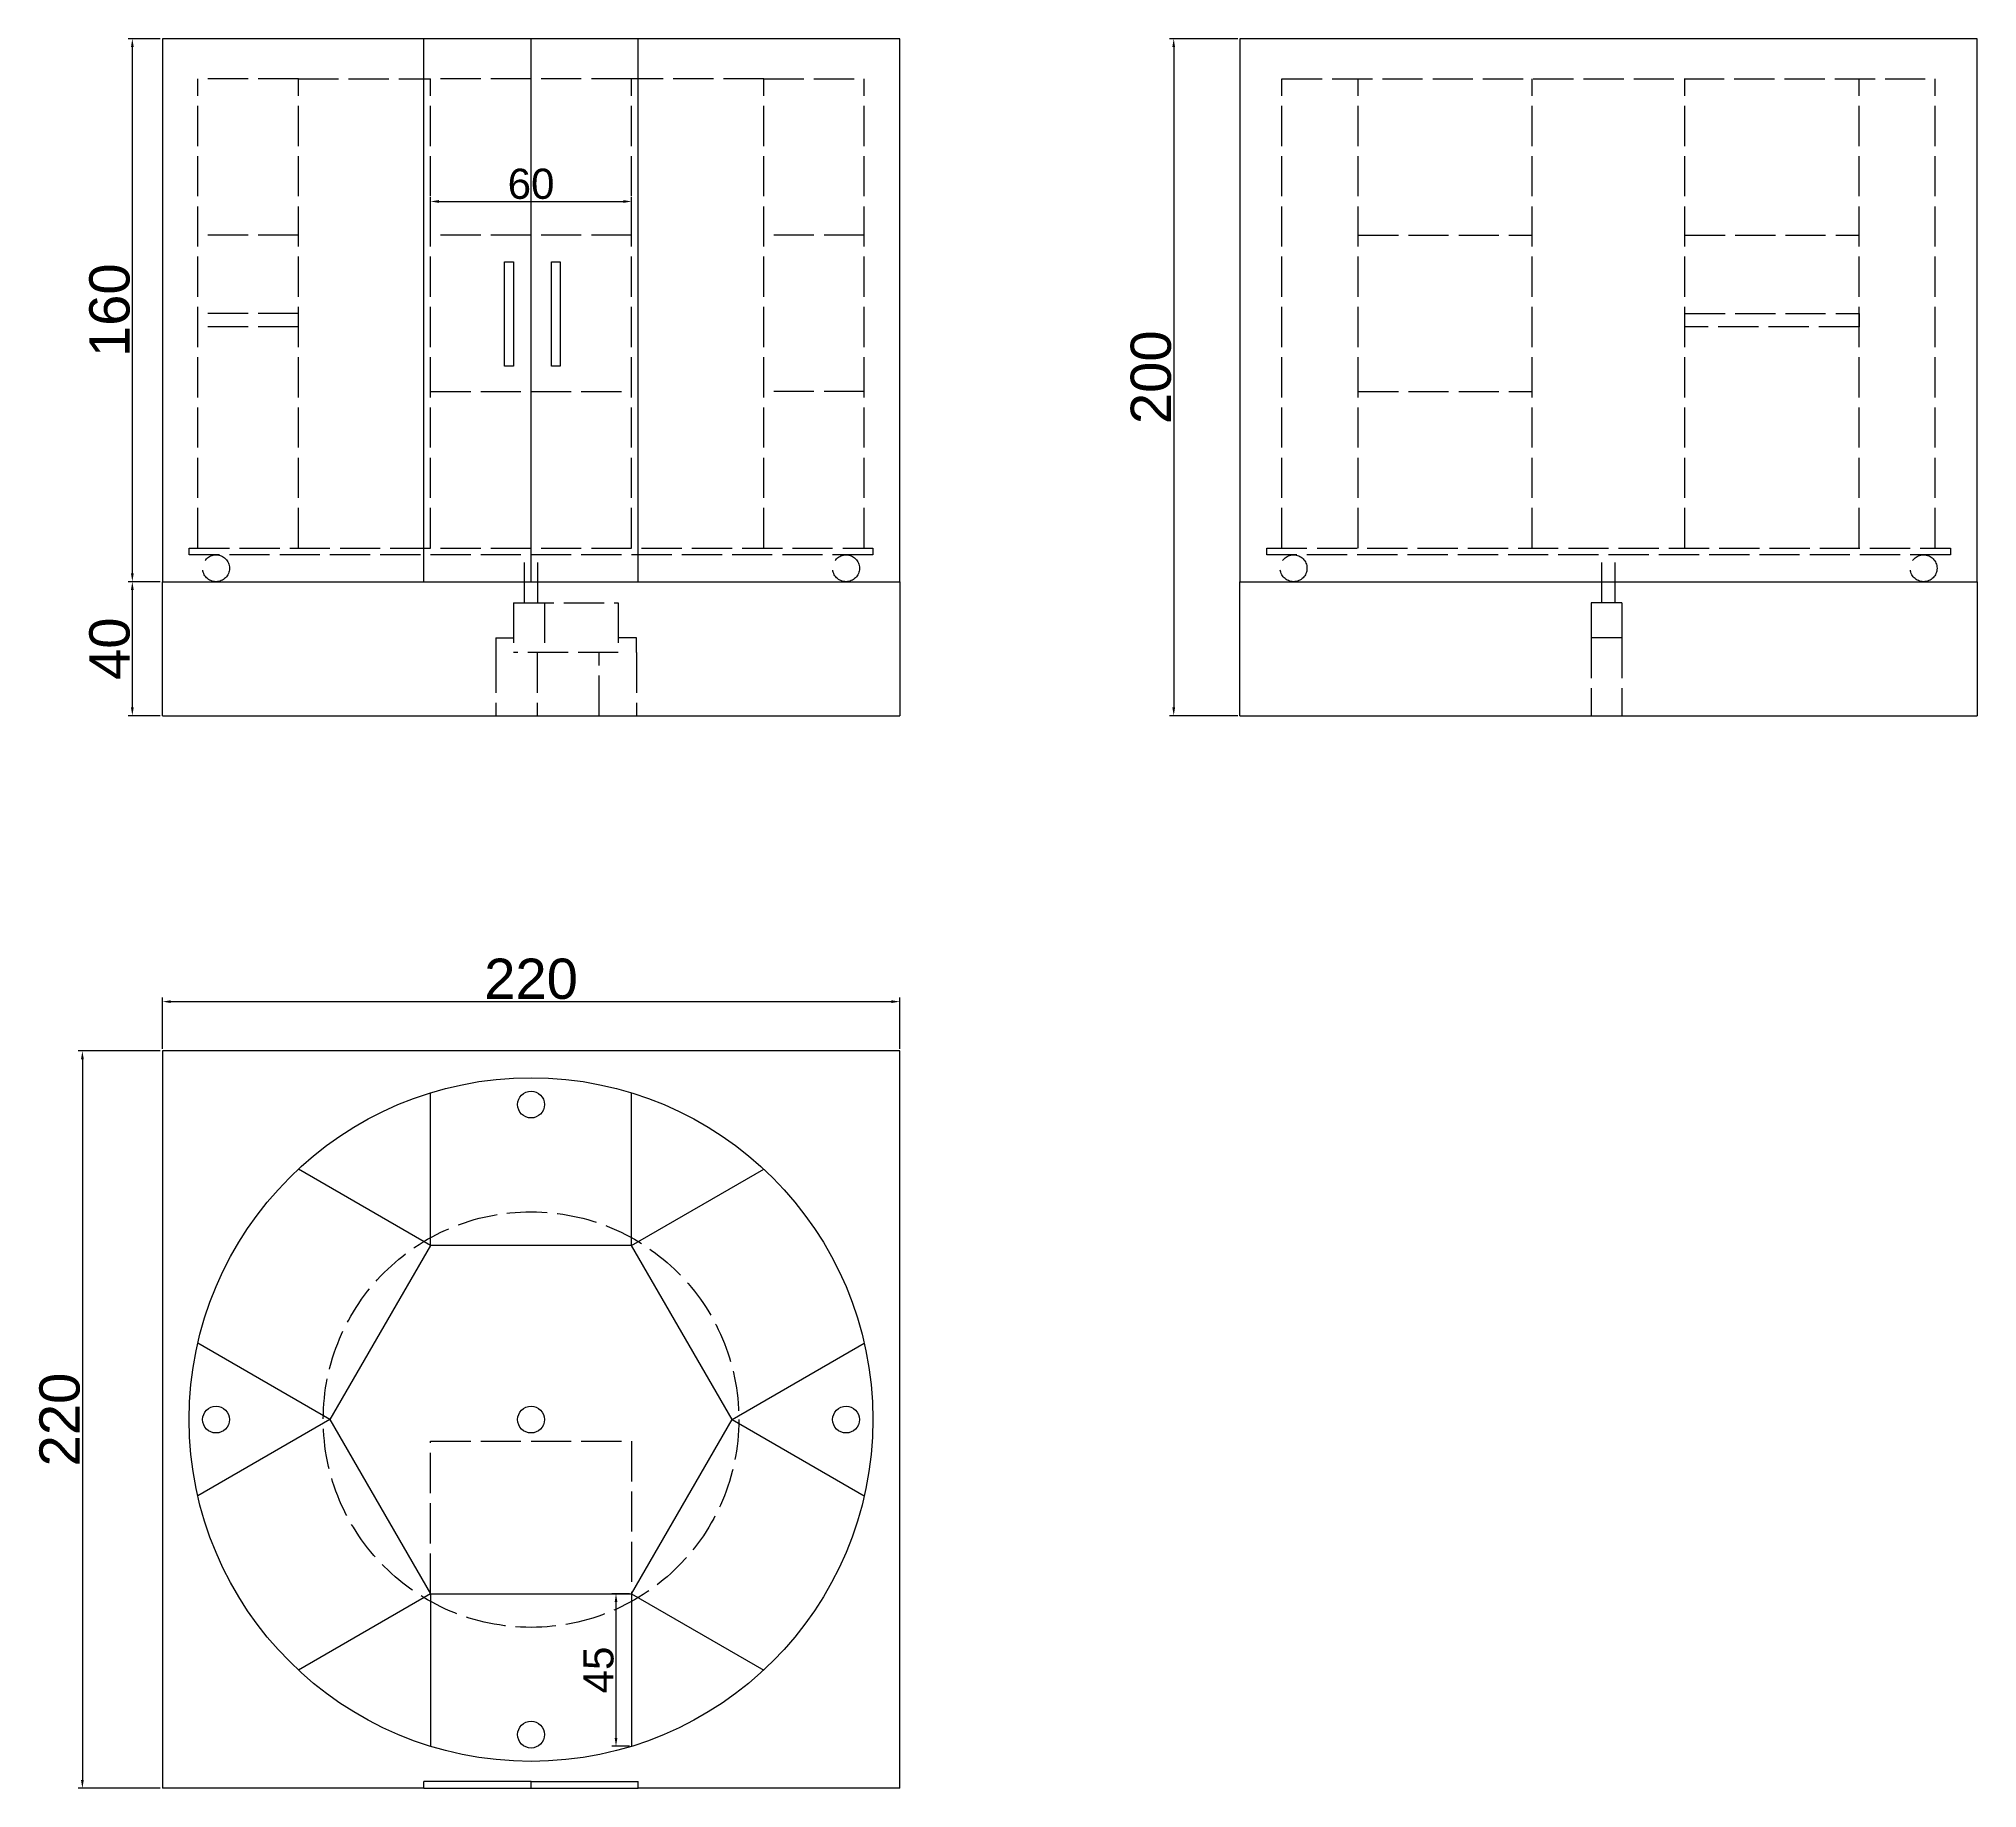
# Model space of a CAD drawing. Header units: millimetres. Extents: x 2511 to 3090, y 1311 to 1833.
import ezdxf

# ---------------------------------------------------------------- set-up
doc = ezdxf.new("R2010")
doc.units = ezdxf.units.MM
doc.linetypes.add('ACAD_ISO02W100', pattern=[15, 12, -3])
doc.styles.add('Annotative', font='arial.ttf')
doc.styles.get("Standard").update_dxf_attribs({"font": 'arial.ttf', "height": 1})
doc.dimstyles.new('ISO-25', dxfattribs={"dimtxt": 2.5, "dimasz": 2.5, "dimexe": 1.25, "dimexo": 0.625, "dimtad": 1, "dimtxsty": 'Standard', "dimcen": 2.5, "dimadec": 0, "dimazin": 0, "dimtfac": 1, "dimtmove": 0, "dimatfit": 3, "dimfxl": 1, "dimarcsym": 0})

# ---------------------------------------------------------------- blocks, each defined once
blk = doc.blocks.new('*U1')
at = {"color": 1}
for p, q in [((-30, 22.76), (-30, -22.76)), ((30, 22.76), (30, -22.76))]:
    blk.add_line(p, q, dxfattribs=at)
blk = doc.blocks.new('*U2')
at = {"color": 0, "linetype": 'ByBlock', "lineweight": -2, "transparency": 16777216}
for p, rotation in [((4739.43, 3914.95), 180), ((4674.71, 3877.59), 240), ((4804.14, 3877.59), 120), ((4674.71, 3802.86), 299.9999999999999), ((4804.14, 3802.86), 59.99999999999997)]:
    blk.add_blockref('*U1', p, dxfattribs=dict(at, rotation=rotation))
blk.add_blockref('*U1', (4739.43, 3765.5), dxfattribs=at)
blk = doc.blocks.new('*D6')
at = {"color": 0, "lineweight": -2, "transparency": 16777216}
for p, q in [((2628.31, 1775.47), (2628.31, 1786.19)), ((2630.81, 1784.94), (2685.81, 1784.94)), ((2688.31, 1775.47), (2688.31, 1786.19))]:
    blk.add_line(p, q, dxfattribs=at)
at = {"color": 0, "transparency": 16777216}
for points in [[(2630.81, 1785.36), (2630.81, 1784.52), (2628.31, 1784.94)], [(2685.81, 1785.36), (2685.81, 1784.52), (2688.31, 1784.94)]]:
    blk.add_solid(points, dxfattribs=at)
at = {"layer": 'Defpoints', "color": 0, "transparency": 16777216}
for p in [(2688.31, 1784.94), (2628.31, 1774.85), (2688.31, 1774.85)]:
    blk.add_point(p, dxfattribs=at)
at = {"color": 0, "transparency": 16777216, "insert": (2658.31, 1790.16), "char_height": 1, "attachment_point": 5}
blk.add_mtext('{\\H9x;60}', dxfattribs=at)
blk = doc.blocks.new('*D7')
at = {"color": 0, "lineweight": -2, "transparency": 16777216}
for p, q in [((2687.68, 1369.53), (2682.41, 1369.53)), ((2683.66, 1326.5), (2683.66, 1367.03)), ((2687.68, 1324), (2682.41, 1324))]:
    blk.add_line(p, q, dxfattribs=at)
at = {"color": 0, "transparency": 16777216}
for points in [[(2683.25, 1367.03), (2684.08, 1367.03), (2683.66, 1369.53)], [(2683.25, 1326.5), (2684.08, 1326.5), (2683.66, 1324)]]:
    blk.add_solid(points, dxfattribs=at)
at = {"layer": 'Defpoints', "color": 0, "transparency": 16777216}
for p in [(2683.66, 1369.53), (2688.31, 1369.53), (2688.31, 1324)]:
    blk.add_point(p, dxfattribs=at)
at = {"color": 0, "transparency": 16777216, "insert": (2678.46, 1346.76), "char_height": 1, "attachment_point": 5, "rotation": 90}
blk.add_mtext('{\\H9x;45}', dxfattribs=at)
blk = doc.blocks.new('*D13')
at = {"color": 0, "lineweight": -2, "transparency": 16777216}
for p, q in [((2548.31, 1532.11), (2548.31, 1547.44)), ((2550.81, 1546.19), (2765.81, 1546.19)), ((2768.31, 1532.11), (2768.31, 1547.44))]:
    blk.add_line(p, q, dxfattribs=at)
at = {"color": 0, "transparency": 16777216}
for points in [[(2550.81, 1546.61), (2550.81, 1545.77), (2548.31, 1546.19)], [(2765.81, 1546.61), (2765.81, 1545.77), (2768.31, 1546.19)]]:
    blk.add_solid(points, dxfattribs=at)
at = {"layer": 'Defpoints', "color": 0, "transparency": 16777216}
for p in [(2768.31, 1546.19), (2548.31, 1531.49), (2768.31, 1531.49)]:
    blk.add_point(p, dxfattribs=at)
at = {"color": 0, "transparency": 16777216, "insert": (2658.31, 1552.94), "char_height": 2.5, "attachment_point": 5, "style": 'Annotative'}
blk.add_mtext('{\\H4.8x;220}', dxfattribs=at)
blk = doc.blocks.new('*D15')
at = {"color": 0, "lineweight": -2, "transparency": 16777216}
for p, q in [((2547.68, 1671.49), (2538.08, 1671.49)), ((2539.33, 1668.99), (2539.33, 1633.99)), ((2547.68, 1631.49), (2538.08, 1631.49))]:
    blk.add_line(p, q, dxfattribs=at)
at = {"color": 0, "transparency": 16777216}
for points in [[(2538.92, 1668.99), (2539.75, 1668.99), (2539.33, 1671.49)], [(2538.92, 1633.99), (2539.75, 1633.99), (2539.33, 1631.49)]]:
    blk.add_solid(points, dxfattribs=at)
at = {"layer": 'Defpoints', "color": 0, "transparency": 16777216}
for p in [(2548.31, 1671.49), (2539.33, 1631.49), (2548.31, 1631.49)]:
    blk.add_point(p, dxfattribs=at)
at = {"color": 0, "transparency": 16777216, "insert": (2532.58, 1651.49), "char_height": 1, "attachment_point": 5, "rotation": 90}
blk.add_mtext('{\\H12x;40}', dxfattribs=at)
blk = doc.blocks.new('*D16')
at = {"color": 0, "lineweight": -2, "transparency": 16777216}
for p, q in [((2547.68, 1833.49), (2538.08, 1833.49)), ((2539.33, 1830.99), (2539.33, 1673.99)), ((2538.71, 1671.49), (2538.08, 1671.49))]:
    blk.add_line(p, q, dxfattribs=at)
at = {"color": 0, "transparency": 16777216}
for points in [[(2538.92, 1830.99), (2539.75, 1830.99), (2539.33, 1833.49)], [(2538.92, 1673.99), (2539.75, 1673.99), (2539.33, 1671.49)]]:
    blk.add_solid(points, dxfattribs=at)
at = {"layer": 'Defpoints', "color": 0, "transparency": 16777216}
for p in [(2548.31, 1833.49), (2539.33, 1671.49), (2539.33, 1671.49)]:
    blk.add_point(p, dxfattribs=at)
at = {"color": 0, "transparency": 16777216, "insert": (2532.58, 1752.49), "char_height": 1, "attachment_point": 5, "rotation": 90}
blk.add_mtext('{\\H12x;160}', dxfattribs=at)
blk = doc.blocks.new('*D18')
at = {"color": 0, "lineweight": -2, "transparency": 16777216}
for p, q in [((2547.68, 1531.49), (2523.18, 1531.49)), ((2524.43, 1528.99), (2524.43, 1313.99)), ((2547.68, 1311.49), (2523.18, 1311.49))]:
    blk.add_line(p, q, dxfattribs=at)
at = {"color": 0, "transparency": 16777216}
for points in [[(2524.01, 1528.99), (2524.85, 1528.99), (2524.43, 1531.49)], [(2524.01, 1313.99), (2524.85, 1313.99), (2524.43, 1311.49)]]:
    blk.add_solid(points, dxfattribs=at)
at = {"layer": 'Defpoints', "color": 0, "transparency": 16777216}
for p in [(2548.31, 1531.49), (2524.43, 1311.49), (2548.31, 1311.49)]:
    blk.add_point(p, dxfattribs=at)
at = {"color": 0, "transparency": 16777216, "insert": (2517.68, 1421.49), "char_height": 1, "attachment_point": 5, "rotation": 90}
blk.add_mtext('{\\H12x;220}', dxfattribs=at)
blk = doc.blocks.new('*D20')
at = {"color": 0, "lineweight": -2, "transparency": 16777216}
for p, q in [((2869.22, 1833.49), (2848.83, 1833.49)), ((2850.08, 1830.99), (2850.08, 1633.99)), ((2869.22, 1631.49), (2848.83, 1631.49))]:
    blk.add_line(p, q, dxfattribs=at)
at = {"color": 0, "transparency": 16777216}
for points in [[(2849.66, 1830.99), (2850.49, 1830.99), (2850.08, 1833.49)], [(2849.66, 1633.99), (2850.49, 1633.99), (2850.08, 1631.49)]]:
    blk.add_solid(points, dxfattribs=at)
at = {"layer": 'Defpoints', "color": 0, "transparency": 16777216}
for p in [(2869.84, 1833.49), (2850.08, 1631.49), (2869.84, 1631.49)]:
    blk.add_point(p, dxfattribs=at)
at = {"color": 0, "transparency": 16777216, "insert": (2843.32, 1732.49), "char_height": 1, "attachment_point": 5, "rotation": 90}
blk.add_mtext('{\\H12x;200}', dxfattribs=at)

msp = doc.modelspace()

# ---------------------------------------------------------------- linework, layer by layer
at = {"color": 5}
for p, q in [((2768.306, 1833.489), (2548.306, 1833.489)), ((2548.306, 1833.489), (2548.306, 1671.489)), ((2626.306, 1671.489), (2626.306, 1833.489)), ((2658.306, 1671.489), (2658.306, 1833.489)), ((2690.306, 1671.489), (2690.306, 1833.489)), ((2768.306, 1821.489), (2768.306, 1833.489)), ((3089.845, 1833.489), (2869.845, 1833.489)), ((2869.845, 1833.489), (2869.845, 1671.489)), ((3089.845, 1821.489), (3089.845, 1833.489)), ((2768.306, 1671.489), (2768.306, 1821.489)), ((3089.845, 1671.489), (3089.845, 1821.489)), ((2650.411, 1752.489), (2650.411, 1766.966)), ((2650.411, 1766.966), (2653.085, 1766.966)), ((2653.085, 1766.966), (2653.085, 1735.815)), ((2664.365, 1752.489), (2664.365, 1766.966)), ((2664.365, 1766.966), (2667.038, 1766.966)), ((2667.038, 1766.966), (2667.038, 1735.815)), ((2650.411, 1735.815), (2650.411, 1752.489)), ((2664.365, 1735.815), (2664.365, 1752.489)), ((2653.085, 1735.815), (2650.411, 1735.815)), ((2667.038, 1735.815), (2664.365, 1735.815)), ((2548.306, 1631.489), (2548.306, 1671.489)), ((2548.306, 1671.489), (2768.306, 1671.489)), ((2768.306, 1671.489), (2768.306, 1631.489)), ((2869.845, 1631.489), (2869.845, 1671.489)), ((2869.845, 1671.489), (3089.845, 1671.489)), ((3089.845, 1671.489), (3089.845, 1631.489)), ((2548.306, 1631.489), (2768.306, 1631.489)), ((2869.845, 1631.489), (3089.845, 1631.489)), ((2548.306, 1531.489), (2548.306, 1311.489)), ((2768.306, 1531.489), (2548.306, 1531.489)), ((2768.306, 1311.489), (2768.306, 1531.489)), ((2658.306, 1313.489), (2626.306, 1313.489)), ((2626.306, 1311.489), (2626.306, 1313.489)), ((2658.306, 1311.489), (2658.306, 1313.489)), ((2658.306, 1313.489), (2690.306, 1313.489)), ((2690.306, 1311.489), (2690.306, 1313.489)), ((2626.306, 1311.489), (2548.306, 1311.489)), ((2626.306, 1311.489), (2658.306, 1311.489)), ((2658.306, 1311.489), (2690.306, 1311.489)), ((2768.306, 1311.489), (2690.306, 1311.489))]:
    msp.add_line(p, q, dxfattribs=at)
at = {"color": 1, "linetype": 'ACAD_ISO02W100'}
for p, q in [((2558.879, 1681.489), (2558.879, 1821.489)), ((2588.879, 1821.489), (2558.879, 1821.489)), ((2588.879, 1681.489), (2588.879, 1821.489)), ((2588.879, 1821.489), (2628.306, 1821.489)), ((2628.306, 1681.489), (2628.306, 1821.489)), ((2688.306, 1821.489), (2628.306, 1821.489)), ((2688.306, 1681.489), (2688.306, 1821.489)), ((2727.734, 1821.489), (2688.306, 1821.489)), ((2727.734, 1681.489), (2727.734, 1821.489)), ((2727.734, 1821.489), (2757.734, 1821.489)), ((2757.734, 1681.489), (2757.734, 1821.489)), ((2882.356, 1681.489), (2882.356, 1821.489)), ((2882.356, 1821.489), (3077.333, 1821.489)), ((2905.12, 1681.489), (2905.12, 1821.489)), ((2957.081, 1681.489), (2957.081, 1821.489)), ((3002.608, 1681.489), (3002.608, 1821.489)), ((3054.57, 1681.489), (3054.57, 1821.489)), ((3077.333, 1681.489), (3077.333, 1821.489)), ((2588.879, 1774.849), (2558.879, 1774.849)), ((2688.306, 1774.849), (2628.306, 1774.849)), ((2757.734, 1774.849), (2727.734, 1774.849)), ((2905.12, 1774.849), (2957.081, 1774.849)), ((3002.608, 1774.849), (3054.57, 1774.849)), ((2588.879, 1751.489), (2558.879, 1751.489)), ((2588.879, 1747.489), (2558.879, 1747.489)), ((3002.608, 1751.489), (3054.57, 1751.489)), ((3054.57, 1747.489), (3002.608, 1747.489)), ((3054.57, 1751.489), (3054.57, 1747.489)), ((2628.306, 1728.209), (2688.306, 1728.209)), ((2757.734, 1728.209), (2727.734, 1728.209)), ((2905.12, 1728.209), (2957.081, 1728.209)), ((2556.306, 1679.489), (2556.306, 1681.489)), ((2556.306, 1681.489), (2760.306, 1681.489)), ((2760.306, 1679.489), (2556.306, 1679.489)), ((2760.306, 1681.489), (2760.306, 1679.489)), ((2877.845, 1679.489), (2877.845, 1681.489)), ((2877.845, 1681.489), (3081.845, 1681.489)), ((3081.845, 1679.489), (2877.845, 1679.489)), ((3081.845, 1681.489), (3081.845, 1679.489)), ((2628.306, 1369.528), (2628.306, 1415.055)), ((2628.306, 1415.055), (2688.306, 1415.055)), ((2688.306, 1415.055), (2688.306, 1369.528))]:
    msp.add_line(p, q, dxfattribs=at)
at = {"color": 3, "linetype": 'ACAD_ISO02W100'}
for p, q in [((2656.306, 1665.224), (2656.306, 1679.489)), ((2660.306, 1665.224), (2660.306, 1679.489)), ((2977.845, 1665.224), (2977.845, 1679.489)), ((2981.845, 1665.224), (2981.845, 1679.489)), ((2653.086, 1665.224), (2684.336, 1665.224)), ((2653.086, 1665.224), (2653.086, 1650.346)), ((2662.29, 1665.224), (2662.29, 1650.346)), ((2684.336, 1665.224), (2684.336, 1650.346)), ((2974.624, 1665.224), (2974.624, 1650.346)), ((2983.829, 1665.224), (2974.624, 1665.224)), ((2983.829, 1665.224), (2983.829, 1650.346)), ((2684.336, 1650.346), (2653.086, 1650.346))]:
    msp.add_line(p, q, dxfattribs=at)
at = {"color": 5, "linetype": 'ACAD_ISO02W100'}
for p, q in [((2647.844, 1654.708), (2647.844, 1650.346)), ((2647.844, 1654.708), (2653.086, 1654.708)), ((2689.806, 1654.708), (2684.336, 1654.708)), ((2689.806, 1650.346), (2689.806, 1654.708)), ((2983.829, 1654.708), (2974.624, 1654.708)), ((2974.624, 1654.708), (2974.624, 1631.489)), ((2983.829, 1654.708), (2983.829, 1631.489)), ((2647.844, 1650.346), (2647.844, 1631.489)), ((2660.12, 1650.346), (2660.12, 1631.489)), ((2678.606, 1631.489), (2678.606, 1650.346)), ((2689.806, 1650.346), (2689.806, 1631.489))]:
    msp.add_line(p, q, dxfattribs=at)
at = {"color": 1}
msp.add_lwpolyline([(2628.306, 1473.451), (2598.306, 1421.489), (2628.306, 1369.528), (2688.306, 1369.528), (2718.306, 1421.489), (2688.306, 1473.451)], close=True, dxfattribs=at)
at = {"color": 1, "linetype": 'ACAD_ISO02W100'}
for centre in [(2564.306, 1675.489), (2752.306, 1675.489), (2885.845, 1675.489), (3073.845, 1675.489)]:
    msp.add_circle(centre, 4, dxfattribs=at)
at = {"color": 1}
for centre, radius in [((2658.306, 1421.489), 102), ((2658.306, 1515.489), 4), ((2564.306, 1421.489), 4), ((2752.306, 1421.489), 4), ((2658.306, 1327.489), 4)]:
    msp.add_circle(centre, radius, dxfattribs=at)
at = {"color": 5, "linetype": 'ACAD_ISO02W100'}
msp.add_circle((2658.306, 1421.489), 62, dxfattribs=at)
at = {"color": 3}
msp.add_circle((2658.306, 1421.489), 4, dxfattribs=at)

# ---------------------------------------------------------------- block references
at = {"color": 1}
msp.add_blockref('*U2', (-2081.122, -2418.734), dxfattribs=at)

# ---------------------------------------------------------------- dimensions: what is measured, and where the dimension line sits
at = {"color": 0}
for base, p1, p2, text, picture, middle in [((2539.334, 1671.489), (2548.306, 1833.489), (2539.334, 1671.489), '{\\H12x;160}', '*D16', (2532.582, 1752.489)), ((2850.076, 1631.489), (2869.845, 1833.489), (2869.845, 1631.489), '{\\H12x;200}', '*D20', (2843.324, 1732.489)), ((2539.334, 1631.489), (2548.306, 1671.489), (2548.306, 1631.489), '{\\H12x;<>}', '*D15', (2532.582, 1651.489)), ((2524.428, 1311.489), (2548.306, 1531.489), (2548.306, 1311.489), '{\\H12x;<>}', '*D18', (2517.677, 1421.489)), ((2683.662, 1369.528), (2688.306, 1324.001), (2688.306, 1369.528), '{\\H9x;45}', '*D7', (2678.46, 1346.764))]:
    dim = msp.add_linear_dim(base=base, p1=p1, p2=p2, angle=90, text=text, dimstyle='ISO-25', dxfattribs=at)
    dim.commit()
    dim.dimension.update_dxf_attribs({"geometry": picture, "text_midpoint": middle})
dim = msp.add_linear_dim(base=(2688.306, 1784.941), p1=(2628.306, 1774.849), p2=(2688.306, 1774.849), text='{\\H9x;<>}', dimstyle='ISO-25', dxfattribs=at)
dim.commit()
dim.dimension.update_dxf_attribs({"geometry": '*D6', "text_midpoint": (2658.306, 1790.161)})
dim = msp.add_linear_dim(base=(2768.306, 1546.191), p1=(2548.306, 1531.489), p2=(2768.306, 1531.489), text='{\\H4.8x;220}', dimstyle='ISO-25', override={"dimtxsty": 'Annotative'}, dxfattribs=at)
dim.commit()
dim.dimension.update_dxf_attribs({"geometry": '*D13', "text_midpoint": (2658.306, 1552.943)})

doc.saveas('drawing.dxf')
